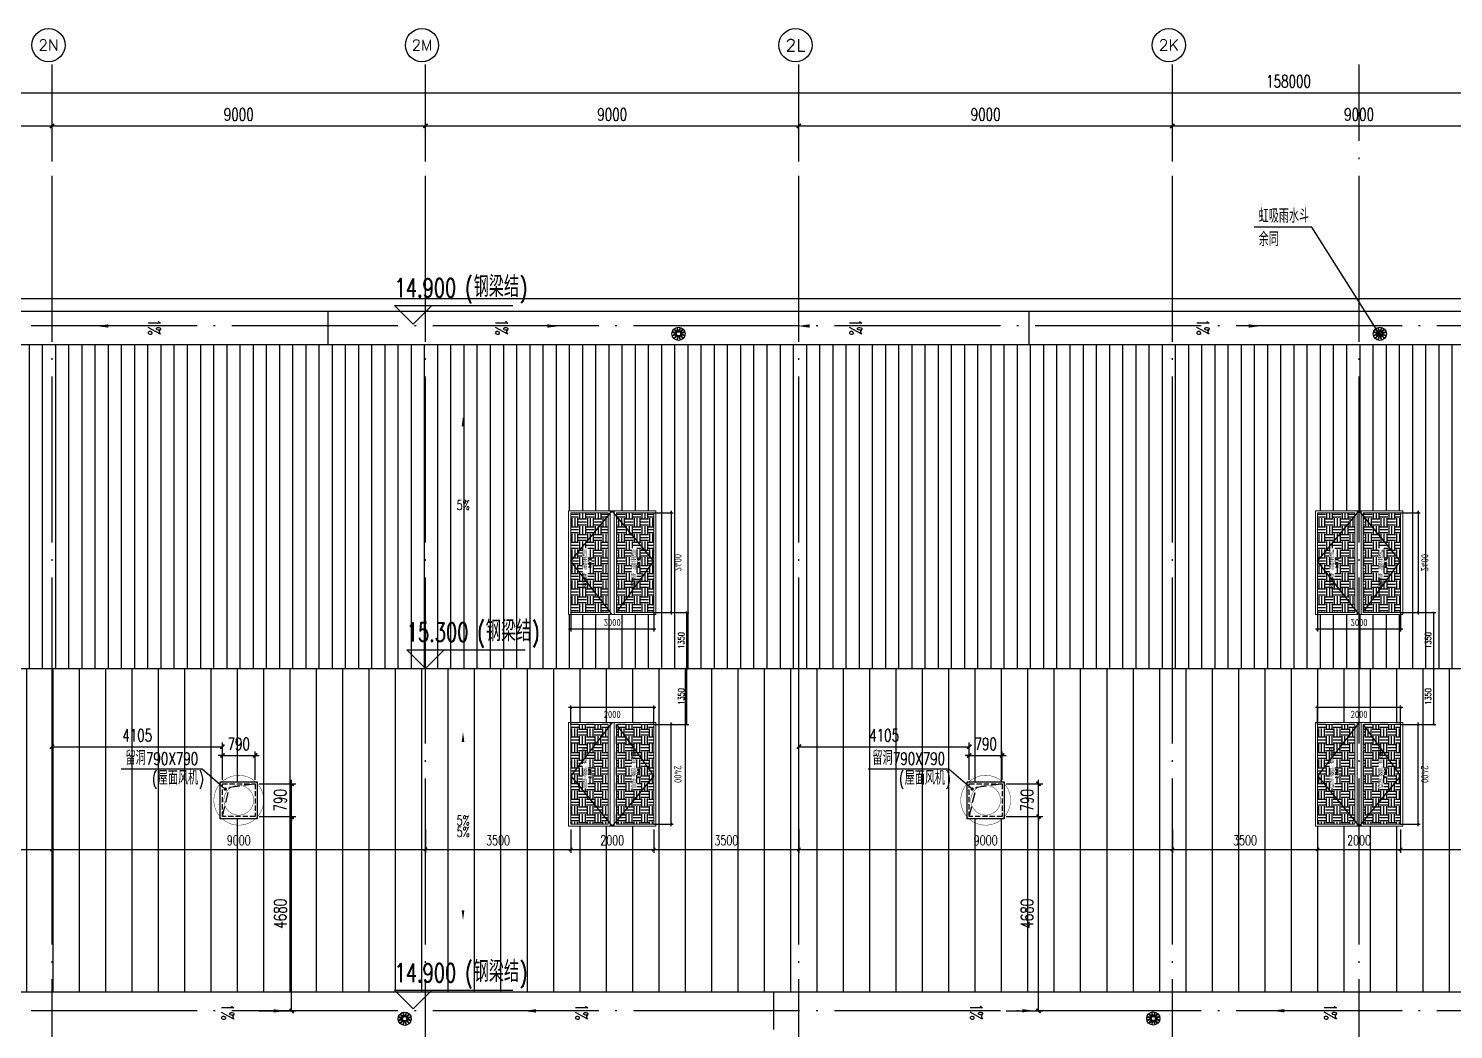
# Model space of a CAD drawing. Extents: x -1313754 to 847533, y 489853 to 941203.
# Drawn here: x 262578 to 296921, y 705622 to 729736 of the extents above; entities that cross this region are included whole.
import ezdxf
from ezdxf.enums import TextEntityAlignment as Align

# ---------------------------------------------------------------- set-up
doc = ezdxf.new("R2010")
doc.units = 0
doc.header["$LTSCALE"] = 1000
doc.header["$MEASUREMENT"] = 0
for name, pattern in [('DASH', [0.35, 0.25, -0.1]), ('DOTE', [2.42, 2, -0.2, 0.02, -0.2]), ('HIDDEN', [9.525, 6.35, -3.175])]:
    doc.linetypes.add(name, pattern=pattern)
doc.layers.get('Defpoints').update_dxf_attribs({"color": 210})
for name, color, linetype in [('A-AXIS-D', 1, 'Continuous'), ('A-AXIS-DOTE', 14, 'DOTE'), ('A-AXIS-DP', 126, 'Continuous'), ('A-AXIS-SYMB', 3, 'Continuous'), ('A-DRAIN', 142, 'Continuous'), ('A-HATCH-2', 251, 'Continuous'), ('A-LIN-V', 9, 'Continuous'), ('A-SFCE', 30, 'Continuous'), ('A-WINDOW', 140, 'Continuous'), ('AS-COLN', 6, 'Continuous'), ('AS-WALL', 40, 'Continuous'), ('AS-结构边线层', 200, 'Continuous'), ('DIM_SYMB', 3, 'Continuous'), ('PUB_TEXT', 7, 'Continuous'), ('SPACE', 7, 'Continuous'), ('SPACE_HATCH', 8, 'Continuous'), ('参考线', 8, 'Continuous'), ('外框', 1, 'HIDDEN'), ('暖通', 7, 'Continuous'), ('虹吸雨水斗', 6, 'Continuous')]:
    doc.layers.add(name, color=color, linetype=linetype)
doc.layers.add('A-加建区域', color=47, linetype='Continuous', plot=False)
doc.layers.add('成型线', color=3, linetype='Continuous', lineweight=18)
doc.styles.add('_TCH_AXIS', font='COMPLEX', dxfattribs={"bigfont": 'GBCBIG'})
doc.styles.add('_TCH_DIM', font='SIMPLEX', dxfattribs={"bigfont": 'GBCBIG'})
doc.styles.add('_TCH_DIM_T3', font='SIMPLEX', dxfattribs={"width": 0.705882, "bigfont": 'GBCBIG'})
doc.styles.add('_TCH_SPACE', font='SIMPLEX', dxfattribs={"height": 5, "bigfont": 'GBCBIG'})
doc.styles.get("Standard").update_dxf_attribs({"font": 'gbenor.shx', "bigfont": 'gbcbig.shx'})
doc.dimstyles.new('_TCH_ARCH&&100', dxfattribs={"dimtxt": 297.5, "dimasz": 100, "dimexe": 100, "dimexo": 100, "dimgap": 126.25, "dimtad": 1, "dimdec": 0, "dimzin": 0, "dimdsep": 46, "dimtxsty": '_TCH_DIM_T3', "dimblk": 'ARCHTICK', "dimcen": 0.09, "dimclrt": 7, "dimazin": 2, "dimtfac": 1, "dimtdec": 0, "dimtix": 1, "dimtmove": 2, "dimatfit": 3, "dimfxl": 0, "dimtolj": 1, "dimtzin": 0, "dimarcsym": 0})
doc.dimstyles.new('_TCH_ARCH&&50', dxfattribs={"dimtxt": 148.75, "dimasz": 50, "dimexe": 50, "dimexo": 50, "dimgap": 63.125, "dimtad": 1, "dimdec": 0, "dimzin": 0, "dimdsep": 46, "dimtxsty": '_TCH_DIM_T3', "dimblk": 'ARCHTICK', "dimcen": 0.09, "dimclrt": 7, "dimazin": 2, "dimtfac": 1, "dimtdec": 0, "dimtix": 1, "dimtmove": 2, "dimatfit": 3, "dimfxl": 0, "dimtolj": 1, "dimtzin": 0, "dimarcsym": 0})
doc.dimstyles.new('_TCH_ARCH&&80', dxfattribs={"dimtxt": 238, "dimasz": 80, "dimexe": 80, "dimexo": 80, "dimgap": 101, "dimtad": 1, "dimdec": 0, "dimzin": 0, "dimdsep": 46, "dimtxsty": '_TCH_DIM_T3', "dimblk": 'ARCHTICK', "dimcen": 0.09, "dimclrt": 7, "dimazin": 2, "dimtfac": 1, "dimtdec": 0, "dimtix": 1, "dimtmove": 2, "dimatfit": 3, "dimfxl": 0, "dimtolj": 1, "dimtzin": 0, "dimarcsym": 0})
pattern_1 = [(0, (0, 0), (187.5, 187.5), [187.5, -187.5]), (0, (0, 70.31), (187.5, 187.5), [187.5, -187.5]), (0, (0, 140.62), (187.5, 187.5), [187.5, -187.5]), (90, (23.44, 164.06), (-187.5, 187.5), [187.5, -187.5]), (90, (93.75, 164.06), (-187.5, 187.5), [187.5, -187.5]), (90, (164.06, 164.06), (-187.5, 187.5), [187.5, -187.5])]

# ---------------------------------------------------------------- blocks, each defined once
blk = doc.blocks.new('423213')
at = {"layer": 'A-AXIS-SYMB'}
for p, q in [((327494, 689616), (327044, 690066)), ((327044, 690066), (329894, 690066)), ((327494, 689616), (327944, 690066))]:
    blk.add_line(p, q, dxfattribs=at)
at = {"layer": 'PUB_TEXT', "style": '_TCH_DIM', "width": 0.705882}
for s, height, p in [('14.900', 446.2, (327043, 690266)), ('(', 446, (328738, 690266)), (')', 446, (330054, 690266))]:
    blk.add_text(s, height=height, dxfattribs=at).set_placement(p)
at = {"layer": 'PUB_TEXT', "style": '_TCH_DIM'}
blk.add_text('钢梁结', height=506.4, dxfattribs=at).set_placement((328948, 690266))
blk = doc.blocks.new('w4243')
at = {"layer": 'A-AXIS-SYMB'}
for p, q in [((327787, 697820), (327337, 698270)), ((327337, 698270), (330187, 698270)), ((327787, 697820), (328237, 698270))]:
    blk.add_line(p, q, dxfattribs=at)
at = {"layer": 'PUB_TEXT', "style": '_TCH_DIM', "width": 0.705882}
for s, height, p in [('15.300', 446.2, (327337, 698470)), ('(', 446, (329032, 698470)), (')', 446, (330347, 698470))]:
    blk.add_text(s, height=height, dxfattribs=at).set_placement(p)
at = {"layer": 'PUB_TEXT', "style": '_TCH_DIM'}
blk.add_text('钢梁结', height=506.4, dxfattribs=at).set_placement((329242, 698470))
blk = doc.blocks.new('rrrrrrrrrrrrrrrrrrrrr')
at = {"layer": 'A-HATCH-2'}
h = blk.add_hatch(dxfattribs=at)
h.set_pattern_fill('ANSI31', color=256, scale=200, angle=45)
h.set_pattern_definition([(90, (-494320.1, 120240.46), (-317.5, 2e-14), [])])
h.paths.add_polyline_path([(-266220, 714320), (-133684.3, 714320), (-128454.2, 714320), (-128454.2, 722120), (-263984.6, 722120), (-266514.8, 714320), (-262540, 714320)])
h = blk.add_hatch(dxfattribs=at)
h.set_pattern_fill('ANSI31', color=256, scale=400, angle=45)
h.set_pattern_definition([(90, (-500100, 0), (-635, 0), [])])
h.paths.add_polyline_path([(-266220, 714320), (-133684.3, 714320), (-128454.2, 714320), (-128454.2, 706520), (-269045, 706520), (-266514.8, 714320), (-262540, 714320)])
at = {"layer": 'A-AXIS-SYMB'}
for points in [[(-227050, 718460, 0, 0, 0), (-227050, 720390, 0, 64, 0), (-227050, 720150, 0, 0, 0)], [(-227050, 710860, 0, 0, 0), (-227050, 712790, 0, 64, 0), (-227050, 712550, 0, 0, 0)], [(-227050, 710180, 0, 0, 0), (-227050, 708250, 0, 64, 0), (-227050, 708490, 0, 0, 0)]]:
    blk.add_lwpolyline(points, format="xyseb", dxfattribs=at)
at = {"layer": 'A-LIN-V'}
blk.add_lwpolyline([(-128454.2, 706520), (-269045, 706520), (-263984.6, 722120), (-128454.2, 722120)], dxfattribs=at)
at = {"layer": 'A-SFCE'}
for points in [[(-285554.2, 654570), (-286154.2, 654570), (-286154.2, 639420), (-128154.2, 639420), (-128154.2, 639420), (-128154.2, 723220), (-264679.1, 723220), (-286154.2, 657017.5), (-286154.2, 656070)], [(-285854.2, 654270), (-285854.2, 639720), (-128454.2, 639720), (-128454.2, 722920), (-264461, 722920), (-285854.2, 656970), (-285854.2, 656370)], [(-267250.7, 714320), (-128454.2, 714320)]]:
    blk.add_lwpolyline(points, dxfattribs=at)
at = {"layer": 'A-WINDOW'}
for name, p in [('423213', (-555741.6, 33000)), ('w4243', (-555741.6, 16500)), ('423213', (-555741.6, 16500))]:
    blk.add_blockref(name, p, dxfattribs=at)
at = {"layer": 'PUB_TEXT', "style": '_TCH_DIM', "width": 0.705882}
for p in [(-227202, 718138), (-227202, 710538), (-227202, 710264)]:
    blk.add_text('5%', height=238, dxfattribs=at).set_placement(p)
blk = doc.blocks.new('_ArchTick')
at = {"color": 0, "linetype": 'ByBlock', "const_width": 0.4}
blk.add_lwpolyline([(-0.5, -0.5), (0.5, 0.5)], dxfattribs=at)
blk = doc.blocks.new('44')
at = {"layer": 'A-AXIS-DP', "color": 1}
for p, q in [((280302, 745270), (280302, 747370)), ((277446, 744900), (279946, 744900))]:
    blk.add_line(p, q, dxfattribs=at)
for p, xscale, yscale, zscale, rotation in [((280302, 747320), -50.00000000000003, 50.00000000000003, 50.00000000000001, 270), ((280302, 745320), -50.00000000000001, 50.00000000000001, 50.00000000000001, 90), ((279896, 744900), -50, 50, 50, 180)]:
    blk.add_blockref('_ArchTick', p, dxfattribs=dict(at, xscale=xscale, yscale=yscale, zscale=zscale, rotation=rotation))
at = {"layer": 'A-AXIS-DP', "color": 1, "xscale": -50, "yscale": 50, "zscale": 50}
blk.add_blockref('_ArchTick', (277496, 744900), dxfattribs=at)
at = {"layer": 'A-AXIS-DP', "color": 1, "insert": (278696, 744737), "char_height": 175, "attachment_point": 5, "rotation": 180}
blk.add_mtext('\\A1;2400', dxfattribs=at)
blk.add_wipeout([(277446, 745270), (279946, 745270), (279946, 747370), (277446, 747370)]).dxf.layer = '参考线'
at = {"layer": 'SPACE_HATCH'}
h = blk.add_hatch(dxfattribs=at)
h.set_pattern_fill('土壤', color=1, scale=50, style=0)
h.set_pattern_definition(pattern_1)
h.paths.add_polyline_path([(277496, 746420), (279896, 746420), (279896, 747320), (277496, 747320)])
h.paths.add_polyline_path([(278352, 746904), (279057, 746904), (279057, 747034), (278352, 747034)])
h.paths.add_polyline_path([(278591, 746811), (278817, 746811), (278817, 746895), (278591, 746895)])
h = blk.add_hatch(dxfattribs=at)
h.set_pattern_fill('土壤', color=1, scale=50, style=0)
h.set_pattern_definition(pattern_1)
h.paths.add_polyline_path([(277496, 746220), (279896, 746220), (279896, 745320), (277496, 745320)])
h.paths.add_polyline_path([(278352, 745724), (279057, 745724), (279057, 745854), (278352, 745854)])
h.paths.add_polyline_path([(278591, 745631), (278817, 745631), (278817, 745715), (278591, 745715)])
at = {"layer": 'A-AXIS-DP', "color": 1}
for p, q in [((279906, 747320), (280352, 747320)), ((277496, 745320), (277496, 744850)), ((279896, 745320), (279896, 744850)), ((279906, 745320), (280352, 745320))]:
    blk.add_line(p, q, dxfattribs=at)
at = {"layer": '外框'}
for points in [[(279946, 746320), (278658, 747320), (277446, 746320)], [(279896, 746220), (278658, 745320), (277446, 746320)]]:
    blk.add_lwpolyline(points, dxfattribs=at)
at = {"layer": '成型线'}
for p, q in [((279946, 745270), (279946, 747370)), ((277446, 746370), (279946, 746370)), ((277446, 746270), (279946, 746270)), ((277496, 746420), (279896, 746420)), ((277496, 746220), (279896, 746220))]:
    blk.add_line(p, q, dxfattribs=at)
for points in [[(279946, 745270), (277446, 745270), (277446, 747370), (279946, 747370)], [(277496, 746420), (277496, 747320), (279896, 747320), (279896, 746420)], [(279896, 746220), (279896, 745320), (277496, 745320), (277496, 746220)]]:
    blk.add_lwpolyline(points, dxfattribs=at)
at = {"layer": 'A-AXIS-DP', "color": 1, "insert": (280139, 746320), "char_height": 175, "attachment_point": 5, "rotation": 270}
blk.add_mtext('\\A1;2000', dxfattribs=at)
at = {"layer": 'SPACE', "color": 1, "style": '_TCH_SPACE'}
for p in [(278365, 746930), (278365, 745750)]:
    blk.add_text('自然排烟窗，有效面积', height=96.5, dxfattribs=at).set_placement(p)
at = {"layer": 'SPACE', "color": 1, "style": '_TCH_SPACE', "width": 0.705882}
for s, height, p in [('2.16m', 59.5, (278600, 746828)), ('2', 29.8, (278792, 746863)), ('2.16m', 59.5, (278600, 745648)), ('2', 29.8, (278792, 745683))]:
    blk.add_text(s, height=height, dxfattribs=at).set_placement(p)
blk = doc.blocks.new('*D2266')
at = {"layer": 'A-WINDOW', "color": 0, "lineweight": -2}
for p, q in [((296446, 826270), (296446, 825470)), ((297796, 826270), (297796, 825470)), ((296446, 825520), (297796, 825520))]:
    blk.add_line(p, q, dxfattribs=at)
at = {"layer": 'Defpoints', "color": 0}
for p in [(296446, 826320), (297796, 826320), (297796, 825520)]:
    blk.add_point(p, dxfattribs=at)
at = {"layer": 'A-WINDOW', "color": 0, "lineweight": -2, "xscale": 50, "yscale": 50, "zscale": 50, "rotation": 180}
blk.add_blockref('_ArchTick', (296446, 825520), dxfattribs=at)
at = {"layer": 'A-WINDOW', "color": 0, "lineweight": -2, "xscale": 50, "yscale": 50, "zscale": 50}
blk.add_blockref('_ArchTick', (297796, 825520), dxfattribs=at)
at = {"layer": 'A-WINDOW', "color": 7, "insert": (297121, 825657), "char_height": 148.8, "attachment_point": 5, "style": '_TCH_DIM_T3'}
blk.add_mtext('\\A1;1350', dxfattribs=at)
blk = doc.blocks.new('*D2267')
at = {"layer": 'A-WINDOW', "color": 0, "lineweight": -2}
for p, q in [((297796, 826270), (297796, 825470)), ((299146, 826270), (299146, 825470)), ((297796, 825520), (299146, 825520))]:
    blk.add_line(p, q, dxfattribs=at)
at = {"layer": 'Defpoints', "color": 0}
for p in [(297796, 826320), (299146, 826320), (299146, 825520)]:
    blk.add_point(p, dxfattribs=at)
at = {"layer": 'A-WINDOW', "color": 0, "lineweight": -2, "xscale": 50, "yscale": 50, "zscale": 50, "rotation": 180}
blk.add_blockref('_ArchTick', (297796, 825520), dxfattribs=at)
at = {"layer": 'A-WINDOW', "color": 0, "lineweight": -2, "xscale": 50, "yscale": 50, "zscale": 50}
blk.add_blockref('_ArchTick', (299146, 825520), dxfattribs=at)
at = {"layer": 'A-WINDOW', "color": 7, "insert": (298471, 825657), "char_height": 148.8, "attachment_point": 5, "style": '_TCH_DIM_T3'}
blk.add_mtext('\\A1;1350', dxfattribs=at)
blk = doc.blocks.new('*D2098')
at = {"layer": 'A-AXIS-DP', "color": 0, "lineweight": -2}
for p, q in [((259646, 710440), (259646, 709880)), ((263146, 710440), (263146, 709880)), ((259646, 709960), (263146, 709960))]:
    blk.add_line(p, q, dxfattribs=at)
at = {"layer": 'Defpoints', "color": 0}
for p in [(259646, 710520), (263146, 710520), (263146, 709960)]:
    blk.add_point(p, dxfattribs=at)
at = {"layer": 'A-AXIS-DP', "color": 0, "lineweight": -2, "xscale": 80, "yscale": 80, "zscale": 80, "rotation": 180}
blk.add_blockref('_ArchTick', (259646, 709960), dxfattribs=at)
at = {"layer": 'A-AXIS-DP', "color": 0, "lineweight": -2, "xscale": 80, "yscale": 80, "zscale": 80}
blk.add_blockref('_ArchTick', (263146, 709960), dxfattribs=at)
at = {"layer": 'A-AXIS-DP', "color": 7, "insert": (261396, 710180), "char_height": 238, "attachment_point": 5, "style": '_TCH_DIM_T3'}
blk.add_mtext('\\A1;3500', dxfattribs=at)
blk = doc.blocks.new('*D2099')
at = {"layer": 'A-AXIS-DP', "color": 0, "lineweight": -2}
for p, q in [((263146, 710440), (263146, 709880)), ((272146, 710440), (272146, 709880)), ((263146, 709960), (272146, 709960))]:
    blk.add_line(p, q, dxfattribs=at)
at = {"layer": 'Defpoints', "color": 0}
for p in [(263146, 710520), (272146, 710520), (272146, 709960)]:
    blk.add_point(p, dxfattribs=at)
at = {"layer": 'A-AXIS-DP', "color": 0, "lineweight": -2, "xscale": 80, "yscale": 80, "zscale": 80, "rotation": 180}
blk.add_blockref('_ArchTick', (263146, 709960), dxfattribs=at)
at = {"layer": 'A-AXIS-DP', "color": 0, "lineweight": -2, "xscale": 80, "yscale": 80, "zscale": 80}
blk.add_blockref('_ArchTick', (272146, 709960), dxfattribs=at)
at = {"layer": 'A-AXIS-DP', "color": 7, "insert": (267646, 710180), "char_height": 238, "attachment_point": 5, "style": '_TCH_DIM_T3'}
blk.add_mtext('\\A1;9000', dxfattribs=at)
blk = doc.blocks.new('*D2100')
at = {"layer": 'A-AXIS-DP', "color": 0, "lineweight": -2}
for p, q in [((272146, 710440), (272146, 709880)), ((275646, 710440), (275646, 709880)), ((272146, 709960), (275646, 709960))]:
    blk.add_line(p, q, dxfattribs=at)
at = {"layer": 'Defpoints', "color": 0}
for p in [(272146, 710520), (275646, 710520), (275646, 709960)]:
    blk.add_point(p, dxfattribs=at)
at = {"layer": 'A-AXIS-DP', "color": 0, "lineweight": -2, "xscale": 80, "yscale": 80, "zscale": 80, "rotation": 180}
blk.add_blockref('_ArchTick', (272146, 709960), dxfattribs=at)
at = {"layer": 'A-AXIS-DP', "color": 0, "lineweight": -2, "xscale": 80, "yscale": 80, "zscale": 80}
blk.add_blockref('_ArchTick', (275646, 709960), dxfattribs=at)
at = {"layer": 'A-AXIS-DP', "color": 7, "insert": (273896, 710180), "char_height": 238, "attachment_point": 5, "style": '_TCH_DIM_T3'}
blk.add_mtext('\\A1;3500', dxfattribs=at)
blk = doc.blocks.new('*D2101')
at = {"layer": 'A-AXIS-DP', "color": 0, "lineweight": -2}
for p, q in [((275646, 710440), (275646, 709880)), ((277646, 710440), (277646, 709880)), ((275646, 709960), (277646, 709960))]:
    blk.add_line(p, q, dxfattribs=at)
at = {"layer": 'Defpoints', "color": 0}
for p in [(275646, 710520), (277646, 710520), (277646, 709960)]:
    blk.add_point(p, dxfattribs=at)
at = {"layer": 'A-AXIS-DP', "color": 0, "lineweight": -2, "xscale": 80, "yscale": 80, "zscale": 80, "rotation": 180}
blk.add_blockref('_ArchTick', (275646, 709960), dxfattribs=at)
at = {"layer": 'A-AXIS-DP', "color": 0, "lineweight": -2, "xscale": 80, "yscale": 80, "zscale": 80}
blk.add_blockref('_ArchTick', (277646, 709960), dxfattribs=at)
at = {"layer": 'A-AXIS-DP', "color": 7, "insert": (276646, 710180), "char_height": 238, "attachment_point": 5, "style": '_TCH_DIM_T3'}
blk.add_mtext('\\A1;2000', dxfattribs=at)
blk = doc.blocks.new('*D2102')
at = {"layer": 'A-AXIS-DP', "color": 0, "lineweight": -2}
for p, q in [((277646, 710440), (277646, 709880)), ((281146, 710440), (281146, 709880)), ((277646, 709960), (281146, 709960))]:
    blk.add_line(p, q, dxfattribs=at)
at = {"layer": 'Defpoints', "color": 0}
for p in [(277646, 710520), (281146, 710520), (281146, 709960)]:
    blk.add_point(p, dxfattribs=at)
at = {"layer": 'A-AXIS-DP', "color": 0, "lineweight": -2, "xscale": 80, "yscale": 80, "zscale": 80, "rotation": 180}
blk.add_blockref('_ArchTick', (277646, 709960), dxfattribs=at)
at = {"layer": 'A-AXIS-DP', "color": 0, "lineweight": -2, "xscale": 80, "yscale": 80, "zscale": 80}
blk.add_blockref('_ArchTick', (281146, 709960), dxfattribs=at)
at = {"layer": 'A-AXIS-DP', "color": 7, "insert": (279396, 710180), "char_height": 238, "attachment_point": 5, "style": '_TCH_DIM_T3'}
blk.add_mtext('\\A1;3500', dxfattribs=at)
blk = doc.blocks.new('*D2103')
at = {"layer": 'A-AXIS-DP', "color": 0, "lineweight": -2}
for p, q in [((281146, 710440), (281146, 709880)), ((290146, 710440), (290146, 709880)), ((281146, 709960), (290146, 709960))]:
    blk.add_line(p, q, dxfattribs=at)
at = {"layer": 'Defpoints', "color": 0}
for p in [(281146, 710520), (290146, 710520), (290146, 709960)]:
    blk.add_point(p, dxfattribs=at)
at = {"layer": 'A-AXIS-DP', "color": 0, "lineweight": -2, "xscale": 80, "yscale": 80, "zscale": 80, "rotation": 180}
blk.add_blockref('_ArchTick', (281146, 709960), dxfattribs=at)
at = {"layer": 'A-AXIS-DP', "color": 0, "lineweight": -2, "xscale": 80, "yscale": 80, "zscale": 80}
blk.add_blockref('_ArchTick', (290146, 709960), dxfattribs=at)
at = {"layer": 'A-AXIS-DP', "color": 7, "insert": (285646, 710180), "char_height": 238, "attachment_point": 5, "style": '_TCH_DIM_T3'}
blk.add_mtext('\\A1;9000', dxfattribs=at)
blk = doc.blocks.new('*D2104')
at = {"layer": 'A-AXIS-DP', "color": 0, "lineweight": -2}
for p, q in [((290146, 710440), (290146, 709880)), ((293646, 710440), (293646, 709880)), ((290146, 709960), (293646, 709960))]:
    blk.add_line(p, q, dxfattribs=at)
at = {"layer": 'Defpoints', "color": 0}
for p in [(290146, 710520), (293646, 710520), (293646, 709960)]:
    blk.add_point(p, dxfattribs=at)
at = {"layer": 'A-AXIS-DP', "color": 0, "lineweight": -2, "xscale": 80, "yscale": 80, "zscale": 80, "rotation": 180}
blk.add_blockref('_ArchTick', (290146, 709960), dxfattribs=at)
at = {"layer": 'A-AXIS-DP', "color": 0, "lineweight": -2, "xscale": 80, "yscale": 80, "zscale": 80}
blk.add_blockref('_ArchTick', (293646, 709960), dxfattribs=at)
at = {"layer": 'A-AXIS-DP', "color": 7, "insert": (291896, 710180), "char_height": 238, "attachment_point": 5, "style": '_TCH_DIM_T3'}
blk.add_mtext('\\A1;3500', dxfattribs=at)
blk = doc.blocks.new('*D2105')
at = {"layer": 'A-AXIS-DP', "color": 0, "lineweight": -2}
for p, q in [((293646, 710440), (293646, 709880)), ((295646, 710440), (295646, 709880)), ((293646, 709960), (295646, 709960))]:
    blk.add_line(p, q, dxfattribs=at)
at = {"layer": 'Defpoints', "color": 0}
for p in [(293646, 710520), (295646, 710520), (295646, 709960)]:
    blk.add_point(p, dxfattribs=at)
at = {"layer": 'A-AXIS-DP', "color": 0, "lineweight": -2, "xscale": 80, "yscale": 80, "zscale": 80, "rotation": 180}
blk.add_blockref('_ArchTick', (293646, 709960), dxfattribs=at)
at = {"layer": 'A-AXIS-DP', "color": 0, "lineweight": -2, "xscale": 80, "yscale": 80, "zscale": 80}
blk.add_blockref('_ArchTick', (295646, 709960), dxfattribs=at)
at = {"layer": 'A-AXIS-DP', "color": 7, "insert": (294646, 710180), "char_height": 238, "attachment_point": 5, "style": '_TCH_DIM_T3'}
blk.add_mtext('\\A1;2000', dxfattribs=at)
blk = doc.blocks.new('*D2106')
at = {"layer": 'A-AXIS-DP', "color": 0, "lineweight": -2}
for p, q in [((295646, 710440), (295646, 709880)), ((299146, 710440), (299146, 709880)), ((295646, 709960), (299146, 709960))]:
    blk.add_line(p, q, dxfattribs=at)
at = {"layer": 'Defpoints', "color": 0}
for p in [(295646, 710520), (299146, 710520), (299146, 709960)]:
    blk.add_point(p, dxfattribs=at)
at = {"layer": 'A-AXIS-DP', "color": 0, "lineweight": -2, "xscale": 80, "yscale": 80, "zscale": 80, "rotation": 180}
blk.add_blockref('_ArchTick', (295646, 709960), dxfattribs=at)
at = {"layer": 'A-AXIS-DP', "color": 0, "lineweight": -2, "xscale": 80, "yscale": 80, "zscale": 80}
blk.add_blockref('_ArchTick', (299146, 709960), dxfattribs=at)
at = {"layer": 'A-AXIS-DP', "color": 7, "insert": (297396, 710180), "char_height": 238, "attachment_point": 5, "style": '_TCH_DIM_T3'}
blk.add_mtext('\\A1;3500', dxfattribs=at)
blk = doc.blocks.new('*D1390')
at = {"layer": 'A-AXIS-D', "color": 0, "lineweight": -2}
for p, q in [((-25118, -78290), (-25118, -77330)), ((-25118, -77430), (-16118, -77430)), ((-16118, -78290), (-16118, -77330))]:
    blk.add_line(p, q, dxfattribs=at)
at = {"layer": 'Defpoints', "color": 0}
for p in [(-16118, -77430), (-25118, -78390), (-16118, -78390)]:
    blk.add_point(p, dxfattribs=at)
at = {"layer": 'A-AXIS-D', "color": 0, "lineweight": -2, "xscale": 100, "yscale": 100, "zscale": 100, "rotation": 180}
blk.add_blockref('_ArchTick', (-25118, -77430), dxfattribs=at)
at = {"layer": 'A-AXIS-D', "color": 0, "lineweight": -2, "xscale": 100, "yscale": 100, "zscale": 100}
blk.add_blockref('_ArchTick', (-16118, -77430), dxfattribs=at)
at = {"layer": 'A-AXIS-D', "color": 7, "insert": (-20618, -77155), "char_height": 297.5, "attachment_point": 5, "style": '_TCH_DIM_T3'}
blk.add_mtext('\\A1;9000', dxfattribs=at)
blk = doc.blocks.new('*D1391')
at = {"layer": 'A-AXIS-D', "color": 0, "lineweight": -2}
for p, q in [((-16118, -78290), (-16118, -77330)), ((-16118, -77430), (-7118, -77430)), ((-7118, -78290), (-7118, -77330))]:
    blk.add_line(p, q, dxfattribs=at)
at = {"layer": 'Defpoints', "color": 0}
for p in [(-7118, -77430), (-16118, -78390), (-7118, -78390)]:
    blk.add_point(p, dxfattribs=at)
at = {"layer": 'A-AXIS-D', "color": 0, "lineweight": -2, "xscale": 100, "yscale": 100, "zscale": 100, "rotation": 180}
blk.add_blockref('_ArchTick', (-16118, -77430), dxfattribs=at)
at = {"layer": 'A-AXIS-D', "color": 0, "lineweight": -2, "xscale": 100, "yscale": 100, "zscale": 100}
blk.add_blockref('_ArchTick', (-7118, -77430), dxfattribs=at)
at = {"layer": 'A-AXIS-D', "color": 7, "insert": (-11618, -77155), "char_height": 297.5, "attachment_point": 5, "style": '_TCH_DIM_T3'}
blk.add_mtext('\\A1;9000', dxfattribs=at)
blk = doc.blocks.new('*D1392')
at = {"layer": 'A-AXIS-D', "color": 0, "lineweight": -2}
for p, q in [((-7118, -78290), (-7118, -77330)), ((-7118, -77430), (1882, -77430)), ((1882, -78290), (1882, -77330))]:
    blk.add_line(p, q, dxfattribs=at)
at = {"layer": 'Defpoints', "color": 0}
for p in [(1882, -77430), (-7118, -78390), (1882, -78390)]:
    blk.add_point(p, dxfattribs=at)
at = {"layer": 'A-AXIS-D', "color": 0, "lineweight": -2, "xscale": 100, "yscale": 100, "zscale": 100, "rotation": 180}
blk.add_blockref('_ArchTick', (-7118, -77430), dxfattribs=at)
at = {"layer": 'A-AXIS-D', "color": 0, "lineweight": -2, "xscale": 100, "yscale": 100, "zscale": 100}
blk.add_blockref('_ArchTick', (1882, -77430), dxfattribs=at)
at = {"layer": 'A-AXIS-D', "color": 7, "insert": (-2618, -77155), "char_height": 297.5, "attachment_point": 5, "style": '_TCH_DIM_T3'}
blk.add_mtext('\\A1;9000', dxfattribs=at)
blk = doc.blocks.new('*D1393')
at = {"layer": 'A-AXIS-D', "color": 0, "lineweight": -2}
for p, q in [((1882, -78290), (1882, -77330)), ((1882, -77430), (10882, -77430)), ((10882, -78290), (10882, -77330))]:
    blk.add_line(p, q, dxfattribs=at)
at = {"layer": 'Defpoints', "color": 0}
for p in [(10882, -77430), (1882, -78390), (10882, -78390)]:
    blk.add_point(p, dxfattribs=at)
at = {"layer": 'A-AXIS-D', "color": 0, "lineweight": -2, "xscale": 100, "yscale": 100, "zscale": 100, "rotation": 180}
blk.add_blockref('_ArchTick', (1882, -77430), dxfattribs=at)
at = {"layer": 'A-AXIS-D', "color": 0, "lineweight": -2, "xscale": 100, "yscale": 100, "zscale": 100}
blk.add_blockref('_ArchTick', (10882, -77430), dxfattribs=at)
at = {"layer": 'A-AXIS-D', "color": 7, "insert": (6382, -77155), "char_height": 297.5, "attachment_point": 5, "style": '_TCH_DIM_T3'}
blk.add_mtext('\\A1;9000', dxfattribs=at)
blk = doc.blocks.new('*D1394')
at = {"layer": 'A-AXIS-D', "color": 0, "lineweight": -2}
for p, q in [((10882, -78290), (10882, -77330)), ((10882, -77430), (19882, -77430)), ((19882, -78290), (19882, -77330))]:
    blk.add_line(p, q, dxfattribs=at)
at = {"layer": 'Defpoints', "color": 0}
for p in [(19882, -77430), (10882, -78390), (19882, -78390)]:
    blk.add_point(p, dxfattribs=at)
at = {"layer": 'A-AXIS-D', "color": 0, "lineweight": -2, "xscale": 100, "yscale": 100, "zscale": 100, "rotation": 180}
blk.add_blockref('_ArchTick', (10882, -77430), dxfattribs=at)
at = {"layer": 'A-AXIS-D', "color": 0, "lineweight": -2, "xscale": 100, "yscale": 100, "zscale": 100}
blk.add_blockref('_ArchTick', (19882, -77430), dxfattribs=at)
at = {"layer": 'A-AXIS-D', "color": 7, "insert": (15382, -77155), "char_height": 297.5, "attachment_point": 5, "style": '_TCH_DIM_T3'}
blk.add_mtext('\\A1;9000', dxfattribs=at)
blk = doc.blocks.new('*D1404')
at = {"layer": 'A-AXIS-D', "color": 0, "lineweight": -2}
for p, q in [((-65318, -78190), (-65318, -76530)), ((92682, -78190), (92682, -76530)), ((-65318, -76630), (92682, -76630))]:
    blk.add_line(p, q, dxfattribs=at)
at = {"layer": 'Defpoints', "color": 0}
for p in [(92682, -76630), (-65318, -78290), (92682, -78290)]:
    blk.add_point(p, dxfattribs=at)
at = {"layer": 'A-AXIS-D', "color": 0, "lineweight": -2, "xscale": 100, "yscale": 100, "zscale": 100, "rotation": 180}
blk.add_blockref('_ArchTick', (-65318, -76630), dxfattribs=at)
at = {"layer": 'A-AXIS-D', "color": 0, "lineweight": -2, "xscale": 100, "yscale": 100, "zscale": 100}
blk.add_blockref('_ArchTick', (92682, -76630), dxfattribs=at)
at = {"layer": 'A-AXIS-D', "color": 7, "insert": (13682, -76355), "char_height": 297.5, "attachment_point": 5, "style": '_TCH_DIM_T3'}
blk.add_mtext('\\A1;158000', dxfattribs=at)
blk = doc.blocks.new('*D138')
at = {"layer": 'A-AXIS-DP', "color": 0, "lineweight": -2}
for p, q in [((-495, 395), (-1374, 395)), ((-1274, 395), (-1274, 495)), ((-1274, 395), (-1274, -395)), ((-495, -395), (-1374, -395)), ((-1274, -395), (-1274, -495))]:
    blk.add_line(p, q, dxfattribs=at)
at = {"layer": 'Defpoints', "color": 0}
for p in [(-395, 395), (-1274, -395), (-395, -395)]:
    blk.add_point(p, dxfattribs=at)
at = {"layer": 'A-AXIS-DP', "color": 0, "lineweight": -2, "xscale": 100, "yscale": 100, "zscale": 100}
for p, rotation in [((-1274, 395), 270), ((-1274, -395), 90)]:
    blk.add_blockref('_ArchTick', p, dxfattribs=dict(at, rotation=rotation))
at = {"layer": 'A-AXIS-DP', "color": 7, "insert": (-999, 0), "char_height": 297.5, "attachment_point": 5, "rotation": 270, "style": '_TCH_DIM_T3'}
blk.add_mtext('\\A1;790', dxfattribs=at)
blk = doc.blocks.new('*D139')
at = {"layer": 'A-AXIS-DP', "color": 0, "lineweight": -2}
for p, q in [((-395, -495), (-395, -1178)), ((395, -495), (395, -1178)), ((-395, -1078), (-495, -1078)), ((395, -1078), (-395, -1078)), ((395, -1078), (495, -1078))]:
    blk.add_line(p, q, dxfattribs=at)
at = {"layer": 'Defpoints', "color": 0}
for p in [(-395, -395), (395, -395), (-395, -1078)]:
    blk.add_point(p, dxfattribs=at)
at = {"layer": 'A-AXIS-DP', "color": 0, "lineweight": -2, "xscale": 100, "yscale": 100, "zscale": 100}
blk.add_blockref('_ArchTick', (-395, -1078), dxfattribs=at)
at = {"layer": 'A-AXIS-DP', "color": 0, "lineweight": -2, "xscale": 100, "yscale": 100, "zscale": 100, "rotation": 180}
blk.add_blockref('_ArchTick', (395, -1078), dxfattribs=at)
at = {"layer": 'A-AXIS-DP', "color": 7, "insert": (0, -1353), "char_height": 297.5, "attachment_point": 5, "rotation": 180, "style": '_TCH_DIM_T3'}
blk.add_mtext('\\A1;790', dxfattribs=at)
blk = doc.blocks.new('*D2384')
at = {"layer": 'A-AXIS-DP', "color": 0, "lineweight": -2}
for p, q in [((281146, 711640), (281146, 712535)), ((281146, 712435), (285251, 712435)), ((285251, 711640), (285251, 712535))]:
    blk.add_line(p, q, dxfattribs=at)
at = {"layer": 'Defpoints', "color": 0}
for p in [(285251, 712435), (281146, 711540), (285251, 711540)]:
    blk.add_point(p, dxfattribs=at)
at = {"layer": 'A-AXIS-DP', "color": 0, "lineweight": -2, "xscale": 100, "yscale": 100, "zscale": 100, "rotation": 180}
blk.add_blockref('_ArchTick', (281146, 712435), dxfattribs=at)
at = {"layer": 'A-AXIS-DP', "color": 0, "lineweight": -2, "xscale": 100, "yscale": 100, "zscale": 100}
blk.add_blockref('_ArchTick', (285251, 712435), dxfattribs=at)
at = {"layer": 'A-AXIS-DP', "color": 7, "insert": (283198, 712710), "char_height": 297.5, "attachment_point": 5, "style": '_TCH_DIM_T3'}
blk.add_mtext('\\A1;4105', dxfattribs=at)
blk = doc.blocks.new('*D2385')
at = {"layer": 'A-AXIS-DP', "color": 0, "lineweight": -2}
for p, q in [((263146, 711640), (263146, 712535)), ((263146, 712435), (267251, 712435)), ((267251, 711640), (267251, 712535))]:
    blk.add_line(p, q, dxfattribs=at)
at = {"layer": 'Defpoints', "color": 0}
for p in [(267251, 712435), (263146, 711540), (267251, 711540)]:
    blk.add_point(p, dxfattribs=at)
at = {"layer": 'A-AXIS-DP', "color": 0, "lineweight": -2, "xscale": 100, "yscale": 100, "zscale": 100, "rotation": 180}
blk.add_blockref('_ArchTick', (263146, 712435), dxfattribs=at)
at = {"layer": 'A-AXIS-DP', "color": 0, "lineweight": -2, "xscale": 100, "yscale": 100, "zscale": 100}
blk.add_blockref('_ArchTick', (267251, 712435), dxfattribs=at)
at = {"layer": 'A-AXIS-DP', "color": 7, "insert": (265198, 712710), "char_height": 297.5, "attachment_point": 5, "style": '_TCH_DIM_T3'}
blk.add_mtext('\\A1;4105', dxfattribs=at)
blk = doc.blocks.new('*D2431')
at = {"layer": 'A-AXIS-DP', "color": 0, "lineweight": -2}
for p, q in [((286141, 710750), (287020, 710750)), ((286920, 706070), (286920, 710750)), ((286141, 706070), (287020, 706070))]:
    blk.add_line(p, q, dxfattribs=at)
at = {"layer": 'Defpoints', "color": 0}
for p in [(286041, 710750), (286920, 710750), (286041, 706070)]:
    blk.add_point(p, dxfattribs=at)
at = {"layer": 'A-AXIS-DP', "color": 0, "lineweight": -2, "xscale": 100, "yscale": 100, "zscale": 100}
for p, rotation in [((286920, 710750), 90), ((286920, 706070), 270)]:
    blk.add_blockref('_ArchTick', p, dxfattribs=dict(at, rotation=rotation))
at = {"layer": 'A-AXIS-DP', "color": 7, "insert": (286645, 708410), "char_height": 297.5, "attachment_point": 5, "rotation": 90, "style": '_TCH_DIM_T3'}
blk.add_mtext('\\A1;4680', dxfattribs=at)
blk = doc.blocks.new('*D2432')
at = {"layer": 'A-AXIS-DP', "color": 0, "lineweight": -2}
for p, q in [((268141, 710750), (269020, 710750)), ((268920, 706070), (268920, 710750)), ((268141, 706070), (269020, 706070))]:
    blk.add_line(p, q, dxfattribs=at)
at = {"layer": 'Defpoints', "color": 0}
for p in [(268041, 710750), (268920, 710750), (268041, 706070)]:
    blk.add_point(p, dxfattribs=at)
at = {"layer": 'A-AXIS-DP', "color": 0, "lineweight": -2, "xscale": 100, "yscale": 100, "zscale": 100}
for p, rotation in [((268920, 710750), 90), ((268920, 706070), 270)]:
    blk.add_blockref('_ArchTick', p, dxfattribs=dict(at, rotation=rotation))
at = {"layer": 'A-AXIS-DP', "color": 7, "insert": (268645, 708410), "char_height": 297.5, "attachment_point": 5, "rotation": 90, "style": '_TCH_DIM_T3'}
blk.add_mtext('\\A1;4680', dxfattribs=at)
blk = doc.blocks.new('“奔腾”虹吸雨水斗')
at = {"layer": '虹吸雨水斗', "lineweight": 25}
for p, q in [((946982, 86753), (947040, 86688)), ((947052, 86699), (946987, 86758)), ((947048, 86793), (947066, 86707)), ((947082, 86711), (947055, 86795)), ((947125, 86795), (947098, 86711)), ((947114, 86707), (947132, 86793)), ((947194, 86758), (947128, 86699)), ((947140, 86688), (947199, 86753)), ((946944, 86685), (947028, 86658)), ((947028, 86641), (946944, 86614)), ((947032, 86673), (946946, 86692)), ((946946, 86607), (947032, 86625)), ((947040, 86611), (946982, 86546)), ((946987, 86541), (947052, 86600)), ((947066, 86592), (947048, 86506)), ((947055, 86504), (947082, 86587)), ((947098, 86587), (947125, 86504)), ((947132, 86506), (947114, 86592)), ((947128, 86600), (947194, 86541)), ((947199, 86546), (947140, 86611)), ((947234, 86692), (947148, 86673)), ((947148, 86625), (947234, 86607)), ((947152, 86658), (947236, 86685)), ((947236, 86614), (947152, 86641))]:
    blk.add_line(p, q, dxfattribs=at)
for radius in [150, 47.6]:
    blk.add_circle((947090, 86649), radius, dxfattribs=at)
for centre, start, end in [((947025, 86649), 291.6382, 68.3675), ((947034, 86682), 261.6382, 38.3675), ((947034, 86617), 321.6382, 98.3675), ((947057, 86706), 231.6382, 8.3675), ((947057, 86593), 351.6382, 128.3675), ((947090, 86715), 201.6382, 338.3675), ((947090, 86584), 21.6382, 158.3675), ((947123, 86706), 171.6382, 308.3675), ((947123, 86593), 51.6382, 188.3675), ((947147, 86682), 141.6382, 278.3675), ((947147, 86617), 81.6382, 218.3675), ((947155, 86649), 111.6382, 248.3675)]:
    blk.add_arc(centre, 8.82, start, end, dxfattribs=at)
blk = doc.blocks.new('w4234233')
at = {"layer": 'A-AXIS-SYMB'}
for points in [[(355546, 826830, 0, 0, 0), (355546, 825680, 0, 80, 0), (355546, 825980, 0, 0, 0)], [(355546, 818810, 0, 0, 0), (355546, 819960, 0, 80, 0), (355546, 819660, 0, 0, 0)]]:
    blk.add_lwpolyline(points, format="xyseb", dxfattribs=at)
at = {"layer": 'PUB_TEXT', "style": '_TCH_DIM', "width": 0.705882}
for p in [(355376, 826935), (355376, 818407)]:
    blk.add_text('1%%%', height=297.5, dxfattribs=at).set_placement(p)
blk = doc.blocks.new('21321423')
at = {"layer": 'A-AXIS-SYMB'}
for p, q in [((293510, 724950), (292120, 724950)), ((295140, 722370), (293510, 724950))]:
    blk.add_line(p, q, dxfattribs=at)
at = {"layer": 'A-AXIS-SYMB', "const_width": 40}
blk.add_lwpolyline([(295151, 722353, 1), (295129, 722387, 1)], format="xyb", close=True, dxfattribs=at)
at = {"layer": 'A-DRAIN'}
for p, q in [((269797, 722120), (269797, 722920)), ((286697, 722120), (286697, 722920)), ((280536, 706525), (280536, 705625))]:
    blk.add_line(p, q, dxfattribs=at)
at = {"layer": 'A-加建区域', "rotation": 270}
for p in [(-561474, 1078116), (-544574, 1078116), (-527674, 1078116), (-551174, 1061616), (-533134, 1061620)]:
    blk.add_blockref('w4234233', p, dxfattribs=at)
at = {"layer": '虹吸雨水斗', "xscale": 1.061320754715, "yscale": 1.061320754715, "zscale": 1.061320754715}
for p in [(-726921, 630419), (-710021, 630419), (-733521, 613919), (-715480, 613924)]:
    blk.add_blockref('“奔腾”虹吸雨水斗', p, dxfattribs=at)
at = {"layer": 'PUB_TEXT', "style": '_TCH_DIM'}
for s, p in [('虹吸雨水斗', (292225, 725055)), ('余同', (292225, 724495))]:
    blk.add_text(s, height=337.6, dxfattribs=at).set_placement(p)
blk = doc.blocks.new('eeee')
at = {"layer": 'A-LIN-V'}
blk.add_blockref('44', (16550, 81000), dxfattribs=at)
at = {"layer": 'A-LIN-V', "xscale": -0.9999999999999998}
blk.add_blockref('44', (579041.6, 81000), dxfattribs=at)
at = {"layer": 'A-WINDOW', "color": 1}
for p1, p2, picture, middle in [((296445.9, 826320), (297795.8, 826320), '*D2266', (297120.8, 825657.5)), ((297795.8, 826320), (299145.8, 826320), '*D2267', (298470.8, 825657.5))]:
    dim = blk.add_aligned_dim(p1=p1, p2=p2, distance=-800, dimstyle='_TCH_ARCH&&50', dxfattribs=at)
    dim.commit()
    dim.dimension.update_dxf_attribs({"geometry": picture, "text_midpoint": middle})
blk = doc.blocks.new('423432432222')
at = {"layer": 'A-WINDOW', "rotation": 90}
blk.add_blockref('eeee', (1193916, 416524), dxfattribs=at)
blk = doc.blocks.new('242343243')
at = {"layer": 'A-WINDOW'}
for p in [(-89950, 0), (-71950, 0)]:
    blk.add_blockref('423432432222', p, dxfattribs=at)
at = {"layer": 'A-AXIS-DP'}
for p1, p2, picture, middle in [((259645.9, 710520), (263145.8, 710520), '*D2098', (261395.9, 710180)), ((263145.8, 710520), (272145.8, 710520), '*D2099', (267645.8, 710180)), ((281145.8, 710520), (290145.8, 710520), '*D2103', (285645.8, 710180))]:
    dim = blk.add_aligned_dim(p1=p1, p2=p2, distance=-560, dimstyle='_TCH_ARCH&&80', dxfattribs=at)
    dim.commit()
    dim.dimension.update_dxf_attribs({"geometry": picture, "text_midpoint": middle})
for p1, p2, picture, middle in [((272145.8, 710520), (275645.9, 710520), '*D2100', (273895.9, 710180)), ((275645.9, 710520), (277645.9, 710520), '*D2101', (276645.9, 710180)), ((277645.9, 710520), (281145.8, 710520), '*D2102', (279395.9, 710180)), ((290145.8, 710520), (293645.9, 710520), '*D2104', (291895.9, 710180)), ((293645.9, 710520), (295645.9, 710520), '*D2105', (294645.9, 710180)), ((295645.9, 710520), (299145.8, 710520), '*D2106', (297395.9, 710180))]:
    dim = blk.add_aligned_dim(p1=p1, p2=p2, distance=-560, dimstyle='_TCH_ARCH&&80', dxfattribs=at)
    dim.commit()
    dim.dimension.update_dxf_attribs({"geometry": picture, "text_midpoint": middle})
blk = doc.blocks.new('dote')
at = {"layer": 'A-AXIS-D'}
for centre in [(-16202.7, -75483.9), (-7202.7, -75483.9), (1797.3, -75483.9), (10797.3, -75483.9)]:
    blk.add_circle(centre, 400, dxfattribs=at)
at = {"layer": 'A-AXIS-DOTE', "ltscale": 2}
for p, q in [((-16117.8, -169748.9), (-16117.8, -75950)), ((-7117.8, -169748.9), (-7117.8, -75950)), ((1882.2, -169748.9), (1882.2, -75950)), ((10882.2, -169748.9), (10882.2, -75950)), ((15382.2, -169748.9), (15382.2, -75950)), ((98696.4, -82250), (-75513.6, -82250)), ((98696.4, -98750), (-75513.6, -98750))]:
    blk.add_line(p, q, dxfattribs=at)
at = {"layer": 'PUB_TEXT', "style": '_TCH_AXIS'}
for s, height, p, p2 in [('2N', 265.5, (-16449.2, -75616.6), (-15956.2, -75616.6)), ('2M', 255.29, (-7451.9, -75611.5), (-6953.5, -75611.5)), ('2L', 288.12, (1557.2, -75627.9), (2037.4, -75627.9)), ('2K', 265.5, (10550.8, -75616.6), (11043.8, -75616.6))]:
    blk.add_text(s, height=height, dxfattribs=at).set_placement(p, p2, align=Align.FIT)
at = {"layer": 'A-AXIS-D'}
for base, p1, p2, picture, middle in [((92682.2, -76630), (-65317.8, -78290), (92682.2, -78290), '*D1404', (13682.2, -76355)), ((-16117.8, -77430), (-25117.8, -78390), (-16117.8, -78390), '*D1390', (-20617.8, -77155)), ((-7117.8, -77430), (-16117.8, -78390), (-7117.8, -78390), '*D1391', (-11617.8, -77155)), ((1882.2, -77430), (-7117.8, -78390), (1882.2, -78390), '*D1392', (-2617.8, -77155)), ((10882.2, -77430), (1882.2, -78390), (10882.2, -78390), '*D1393', (6382.2, -77155)), ((19882.2, -77430), (10882.2, -78390), (19882.2, -78390), '*D1394', (15382.2, -77155))]:
    dim = blk.add_linear_dim(base=base, p1=p1, p2=p2, angle=0, dimstyle='_TCH_ARCH&&100', override={"dimgap": 0}, dxfattribs=at)
    dim.commit()
    dim.dimension.update_dxf_attribs({"geometry": picture, "text_midpoint": middle, "dimtype": 161})
blk = doc.blocks.new('fengji')
at = {"layer": 'DIM_SYMB'}
blk.add_line((884.2, -747.9), (2834.2, -747.9), dxfattribs=at)
at = {"layer": 'DIM_SYMB', "color": 7, "style": '_TCH_DIM', "width": 0.705882}
for s, p in [(')', (967.7, -372.9)), ('(', (2090.7, -372.9)), ('790X790', (2237.7, -852.9))]:
    blk.add_text(s, height=297.5, rotation=180, dxfattribs=at).set_placement(p)
at = {"layer": 'DIM_SYMB', "color": 7, "style": '_TCH_DIM'}
for s, p in [('屋面风机', (1950.7, -372.9)), ('留洞', (2729.2, -852.9))]:
    blk.add_text(s, height=337.59, rotation=180, dxfattribs=at).set_placement(p)
blk.add_wipeout([(-445, 445), (445, 445), (445, -445), (-445, -445)]).dxf.layer = '参考线'
at = {"layer": 'A-HATCH-2', "const_width": 10}
for points in [[(0, -600.2, -1), (0, 600.2, -1)], [(0, -600.2, 1), (0, 600.2, 1)]]:
    blk.add_lwpolyline(points, format="xyb", dxfattribs=at)
at = {"layer": 'A-HATCH-2', "linetype": 'DASH', "const_width": 10}
for points in [[(0, -358.3, -1), (0, 358.3, -1)], [(0, -358.3, 1), (0, 358.3, 1)]]:
    blk.add_lwpolyline(points, format="xyb", dxfattribs=at)
at = {"layer": 'AS-COLN', "ltscale": 0.5}
blk.add_lwpolyline([(-445, 445), (445, 445), (445, -445), (-445, -445)], close=True, dxfattribs=at)
at = {"layer": 'AS-COLN', "linetype": 'DASH', "ltscale": 0.5}
blk.add_lwpolyline([(-395, 395), (395, 395), (395, -395), (-395, -395)], close=True, dxfattribs=at)
at = {"layer": 'AS-结构边线层', "linetype": 'DASH'}
blk.add_lwpolyline([(395, 395), (225.4, -315), (-395, -395)], dxfattribs=at)
at = {"layer": 'DIM_SYMB'}
blk.add_line((324.2, -267.9), (884.2, -747.9), dxfattribs=at)
at = {"layer": 'DIM_SYMB', "const_width": 40}
blk.add_lwpolyline([(310.3, -253.5, -1), (338.1, -282.3, -1)], format="xyb", close=True, dxfattribs=at)
at = {"layer": 'A-AXIS-DP'}
for p1, distance, picture, middle in [((-395, 395), -879.2, '*D138', (-999.2, 0)), ((395, -395), 682.9, '*D139', (0, -1352.9))]:
    dim = blk.add_aligned_dim(p1=p1, p2=(-395, -395), distance=distance, dimstyle='_TCH_ARCH&&100', dxfattribs=at)
    dim.commit()
    dim.dimension.update_dxf_attribs({"geometry": picture, "text_midpoint": middle})
blk = doc.blocks.new('2312321321')
at = {"layer": '暖通', "rotation": 180}
for p in [(267645.8, 711145), (285645.8, 711145)]:
    blk.add_blockref('fengji', p, dxfattribs=at)
at = {"layer": 'A-AXIS-DP'}
for p1, p2, distance, picture, middle in [((263145.8, 711540), (267250.8, 711540), 895, '*D2385', (265198.3, 712710)), ((281145.8, 711540), (285250.8, 711540), 895, '*D2384', (283198.3, 712710)), ((268040.8, 706070), (268040.8, 710750), -879.2, '*D2432', (268645, 708410)), ((286040.8, 706070), (286040.8, 710750), -879.2, '*D2431', (286645, 708410))]:
    dim = blk.add_aligned_dim(p1=p1, p2=p2, distance=distance, dimstyle='_TCH_ARCH&&100', dxfattribs=at)
    dim.commit()
    dim.dimension.update_dxf_attribs({"geometry": picture, "text_midpoint": middle})

msp = doc.modelspace()

# ---------------------------------------------------------------- block references
msp.add_blockref('rrrrrrrrrrrrrrrrrrrrr', (500100, 0))

# ---------------------------------------------------------------- next in the draw order: block references
at = {"layer": 'A-WINDOW'}
msp.add_blockref('242343243', (0, 0), dxfattribs=at)

# ---------------------------------------------------------------- next in the draw order: block references
at = {"layer": 'AS-WALL'}
msp.add_blockref('dote', (279263.6, 804820), dxfattribs=at)

# ---------------------------------------------------------------- next in the draw order: block references
at = {"layer": '暖通', "color": 7}
msp.add_blockref('2312321321', (0, 0), dxfattribs=at)

# ---------------------------------------------------------------- next in the draw order: block references
at = {"layer": '虹吸雨水斗', "linetype": 'Continuous'}
msp.add_blockref('21321423', (0, 0), dxfattribs=at)

doc.saveas('drawing.dxf')
